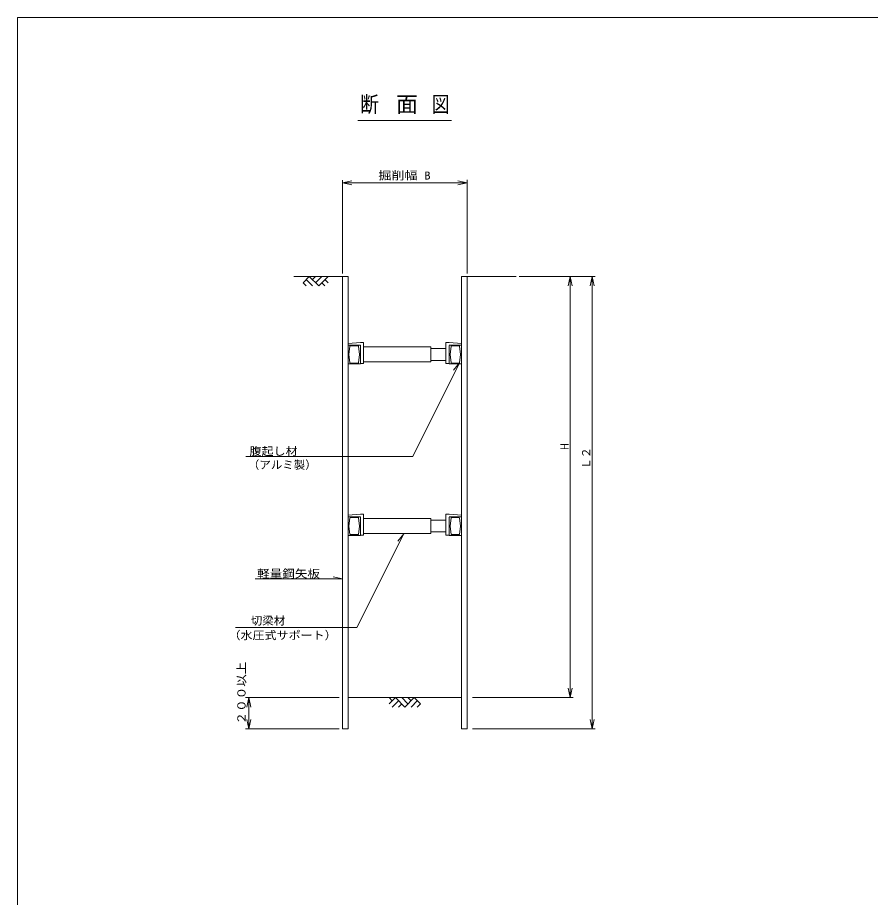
# Model space of a CAD drawing. Units: millimetres on the paper. Extents: x -398 to 398, y -282 to 282.
# Drawn here: x -398 to -124.7, y 0 to 282 of the extents above; entities that cross this region are included whole.
import ezdxf
from ezdxf.enums import TextEntityAlignment as Align

# ---------------------------------------------------------------- set-up
doc = ezdxf.new("R2010")
doc.units = ezdxf.units.MM
for name, color, linetype, lineweight in [('0-2__0-1__1-0_陣へようこそ', 7, 'Continuous', 18), ('0-3__0-2__2-0_', 7, 'Continuous', 18), ('0-6__0-5__2-3_', 7, 'Continuous', 18)]:
    doc.layers.add(name, color=color, linetype=linetype, lineweight=lineweight)
doc.styles.add('ＭＳ ゴシック', font='')
doc.styles.get('ＭＳ ゴシック').set_extended_font_data('MS Gothic')

msp = doc.modelspace()

# ---------------------------------------------------------------- linework, layer by layer
at = {"layer": '0-2__0-1__1-0_陣へようこそ'}
for p, q in [((-293.925, 229.027), (-290.925, 229.665)), ((-293.925, 229.027), (-290.925, 228.39)), ((-253.925, 229.027), (-256.925, 229.665)), ((-253.925, 229.027), (-256.925, 228.39)), ((-220.925, 199.027), (-221.562, 196.027)), ((-220.925, 199.027), (-220.287, 196.027)), ((-213.925, 199.027), (-214.562, 196.027)), ((-213.925, 199.027), (-213.287, 196.027)), ((-256.364, 171.365), (-258.276, 168.967)), ((-274.278, 116.53), (-276.19, 114.132)), ((-293.925, 102.133), (-296.925, 102.771)), ((-220.925, 64.027), (-221.562, 67.027)), ((-220.925, 64.027), (-220.287, 67.027)), ((-323.925, 64.027), (-324.562, 61.027)), ((-323.925, 64.027), (-323.287, 61.027)), ((-323.925, 54.027), (-324.562, 57.027)), ((-323.925, 54.027), (-323.287, 57.027)), ((-213.925, 54.027), (-214.562, 57.027)), ((-213.925, 54.027), (-213.287, 57.027))]:
    msp.add_line(p, q, dxfattribs=at)
at = {"layer": '0-3__0-2__2-0_'}
for p, q in [((-293.932, 199.927), (-293.932, 229.927)), ((-293.925, 229.027), (-253.925, 229.027)), ((-253.917, 200.027), (-253.917, 230.027)), ((-303.523, 196.027), (-305.523, 198.027)), ((-301.523, 196.027), (-304.523, 199.027)), ((-302.523, 199.027), (-303.523, 198.027)), ((-300.523, 199.027), (-302.523, 197.027)), ((-298.523, 199.027), (-301.523, 196.027)), ((-298.523, 197.027), (-299.523, 198.027)), ((-293.925, 54.027), (-293.925, 199.027)), ((-292.125, 54.027), (-292.125, 199.027)), ((-255.725, 199.027), (-255.725, 54.027)), ((-253.925, 199.027), (-253.925, 54.027)), ((-220.925, 64.027), (-220.925, 199.027)), ((-213.925, 54.027), (-213.925, 199.027)), ((-299.523, 196.027), (-300.523, 197.027)), ((-328.145, 86.53), (-289.278, 86.53)), ((-289.278, 86.53), (-324.778, 86.53)), ((-323.925, 54.027), (-323.925, 64.027)), ((-278.925, 62.027), (-276.925, 64.027)), ((-278.925, 64.027), (-277.925, 63.027)), ((-277.925, 61.027), (-275.925, 63.027)), ((-276.925, 64.027), (-273.925, 61.027)), ((-274.925, 64.027), (-272.925, 62.027)), ((-273.925, 61.027), (-270.925, 64.027)), ((-272.925, 64.027), (-271.925, 63.027)), ((-271.925, 61.027), (-269.925, 63.027)), ((-252.272, 64.027), (-219.925, 64.027)), ((-275.925, 61.027), (-274.925, 62.027)), ((-252.272, 54.027), (-212.925, 54.027))]:
    msp.add_line(p, q, dxfattribs=at)
for points in [[(-288.925, 249.027), (-258.925, 249.027), (-288.925, 249.027)], [(-292.125, 199.027), (-309.523, 199.027), (-292.125, 199.027)], [(-304.523, 199.027), (-306.523, 197.027), (-305.523, 196.027)], [(-255.725, 199.027), (-238.255, 199.027), (-255.725, 199.027)], [(-237.255, 199.027), (-212.925, 199.027), (-237.255, 199.027)], [(-288.125, 177.827), (-292.125, 177.527), (-288.125, 177.827)], [(-287.125, 177.827), (-288.125, 177.827), (-287.125, 177.827)], [(-287.125, 171.127), (-287.125, 177.827), (-287.125, 171.127)], [(-260.725, 171.127), (-260.725, 177.902), (-260.725, 171.127)], [(-260.725, 177.827), (-259.725, 177.827), (-260.725, 177.827)], [(-259.725, 177.827), (-255.725, 177.527), (-259.725, 177.827)], [(-292.025, 177.027), (-288.125, 177.027), (-292.025, 177.027)], [(-291.486, 176.69), (-291.825, 174.027), (-291.486, 176.69)], [(-288.863, 176.777), (-291.387, 176.777), (-288.863, 176.777)], [(-288.425, 174.027), (-288.764, 176.69), (-288.425, 174.027)], [(-288.125, 177.027), (-288.125, 171.127), (-288.125, 177.027)], [(-287.125, 176.427), (-265.625, 176.427), (-287.125, 176.427)], [(-265.625, 171.627), (-265.625, 176.427), (-265.625, 171.627)], [(-265.625, 175.927), (-260.725, 175.927), (-265.625, 175.927)], [(-255.725, 177.027), (-259.725, 177.027), (-255.725, 177.027)], [(-259.725, 176.927), (-259.725, 171.127), (-259.725, 176.927)], [(-259.086, 176.69), (-259.425, 174.027), (-259.086, 176.69)], [(-256.463, 176.777), (-258.987, 176.777), (-256.463, 176.777)], [(-256.025, 174.027), (-256.364, 176.69), (-256.025, 174.027)], [(-291.825, 174.027), (-291.486, 171.365), (-291.825, 174.027)], [(-288.764, 171.365), (-288.425, 174.027), (-288.764, 171.365)], [(-265.625, 172.127), (-260.725, 172.127), (-265.625, 172.127)], [(-259.425, 174.027), (-259.086, 171.365), (-259.425, 174.027)], [(-256.025, 174.027), (-256.364, 171.365), (-256.025, 174.027)], [(-256.364, 171.365), (-271.364, 141.365), (-324.864, 141.365), (-271.364, 141.365)], [(-288.225, 171.027), (-292.025, 171.027), (-288.225, 171.027)], [(-291.387, 171.277), (-288.863, 171.277), (-291.387, 171.277)], [(-288.125, 171.127), (-287.125, 171.127), (-288.125, 171.127)], [(-265.625, 171.627), (-287.125, 171.627), (-265.625, 171.627)], [(-259.725, 171.127), (-260.725, 171.127), (-259.725, 171.127)], [(-259.625, 171.027), (-255.825, 171.027), (-259.625, 171.027)], [(-258.987, 171.277), (-256.463, 171.277), (-258.987, 171.277)], [(-288.125, 122.827), (-292.125, 122.527), (-288.125, 122.827)], [(-292.025, 122.027), (-288.125, 122.027), (-292.025, 122.027)], [(-291.486, 121.69), (-291.825, 119.027), (-291.486, 121.69)], [(-288.863, 121.777), (-291.387, 121.777), (-288.863, 121.777)], [(-288.425, 119.027), (-288.764, 121.69), (-288.425, 119.027)], [(-287.125, 122.827), (-288.125, 122.827), (-287.125, 122.827)], [(-288.125, 122.027), (-288.125, 116.127), (-288.125, 122.027)], [(-287.125, 116.127), (-287.125, 122.827), (-287.125, 116.127)], [(-287.125, 121.427), (-265.625, 121.427), (-287.125, 121.427)], [(-265.625, 121.427), (-265.625, 116.627), (-265.625, 121.427)], [(-260.725, 116.127), (-260.725, 122.827), (-260.725, 116.127)], [(-259.725, 122.827), (-260.725, 122.827), (-259.725, 122.827)], [(-259.725, 122.827), (-255.725, 122.527), (-259.725, 122.827)], [(-255.725, 122.027), (-259.725, 122.027), (-255.725, 122.027)], [(-259.725, 121.927), (-259.725, 116.127), (-259.725, 121.927)], [(-259.086, 121.69), (-259.425, 119.027), (-259.086, 121.69)], [(-256.463, 121.777), (-258.987, 121.777), (-256.463, 121.777)], [(-256.025, 119.027), (-256.364, 121.69), (-256.025, 119.027)], [(-291.825, 119.027), (-291.486, 116.365), (-291.825, 119.027)], [(-288.764, 116.365), (-288.425, 119.027), (-288.764, 116.365)], [(-265.625, 120.927), (-260.725, 120.927), (-265.625, 120.927)], [(-259.425, 119.027), (-259.086, 116.365), (-259.425, 119.027)], [(-256.025, 119.027), (-256.364, 116.365), (-256.025, 119.027)], [(-288.225, 116.027), (-292.025, 116.027), (-288.225, 116.027)], [(-291.387, 116.277), (-288.863, 116.277), (-291.387, 116.277)], [(-274.278, 116.53), (-289.278, 86.53), (-274.278, 116.53)], [(-288.125, 116.127), (-287.125, 116.127), (-288.125, 116.127)], [(-265.625, 116.627), (-287.125, 116.627), (-265.625, 116.627)], [(-265.625, 117.127), (-260.725, 117.127), (-265.625, 117.127)], [(-259.725, 116.127), (-260.725, 116.127), (-259.725, 116.127)], [(-259.625, 116.027), (-255.825, 116.027), (-259.625, 116.027)], [(-258.987, 116.277), (-256.463, 116.277), (-258.987, 116.277)], [(-293.925, 102.133), (-321.882, 102.133), (-293.925, 102.133)], [(-295.925, 64.027), (-324.925, 64.027), (-294.925, 64.027)], [(-292.125, 64.027), (-255.725, 64.027), (-292.125, 64.027)], [(-292.125, 64.027), (-255.725, 64.027), (-292.125, 64.027)], [(-270.925, 64.027), (-268.925, 62.027), (-269.925, 61.027)], [(-294.925, 54.027), (-324.925, 54.027), (-294.925, 54.027)], [(-293.925, 54.027), (-292.125, 54.027), (-293.925, 54.027)], [(-255.725, 54.027), (-253.925, 54.027), (-255.725, 54.027)]]:
    msp.add_lwpolyline(points, dxfattribs=at)
for centre, start, end in [((-291.387, 176.677), 90, 172.7468), ((-291.387, 176.677), 90, 172.7468), ((-288.863, 176.677), 7.2532, 90), ((-288.863, 176.677), 7.2532, 90), ((-258.987, 176.677), 90, 172.7468), ((-258.987, 176.677), 90, 172.7468), ((-256.463, 176.677), 7.2532, 90), ((-256.463, 176.677), 7.2532, 90), ((-291.387, 171.377), 187.2532, 270), ((-291.387, 171.377), 187.2532, 270), ((-288.863, 171.377), 270, 352.7468), ((-288.863, 171.377), 270, 352.7468), ((-288.225, 171.127), 270, 0), ((-288.225, 171.127), 270, 0), ((-259.625, 171.127), 180, 270), ((-259.625, 171.127), 180, 270), ((-258.987, 171.377), 187.2532, 270), ((-258.987, 171.377), 187.2532, 270), ((-256.463, 171.377), 270, 352.7468), ((-256.463, 171.377), 270, 352.7468), ((-288.863, 121.677), 7.2532, 90), ((-288.863, 121.677), 7.2532, 90), ((-258.987, 121.677), 90, 172.7468), ((-258.987, 121.677), 90, 172.7468), ((-288.863, 116.377), 270, 352.7468), ((-288.863, 116.377), 270, 352.7468), ((-288.225, 116.127), 270, 0), ((-288.225, 116.127), 270, 0), ((-259.625, 116.127), 180, 270), ((-259.625, 116.127), 180, 270), ((-258.987, 116.377), 187.2532, 270), ((-258.987, 116.377), 187.2532, 270), ((-256.463, 116.377), 270, 352.7468), ((-256.463, 116.377), 270, 352.7468)]:
    msp.add_arc(centre, 0.1, start, end, dxfattribs=at)
at = {"layer": '0-6__0-5__2-3_'}
msp.add_lwpolyline([(-398, 282), (-398, -282), (398, -282), (398, 282)], close=True, dxfattribs=at)

# ---------------------------------------------------------------- texts
at = {"layer": '0-3__0-2__2-0_', "style": 'ＭＳ ゴシック'}
for s, height, width, p in [('断', 5.132, 0.85, (-288.225, 250.129)), ('図', 5.132, 0.8, (-265.225, 250.129)), ('掘削幅 B', 2.566, 1.2, (-282.415, 229.317)), ('腹起し材', 2.566, 1.1, (-323.684, 140.932)), ('（アルミ製）', 2.566, 1.05, (-324.212, 136.581)), ('軽量鋼矢板', 2.566, 1.15, (-321.239, 101.7)), ('切梁材', 2.566, 1.05, (-323.256, 86.618)), ('（水圧式サポート）', 2.566, 1.1, (-330.415, 81.955))]:
    msp.add_text(s, height=height, dxfattribs=dict(at, width=width)).set_placement(p, align=Align.BOTTOM_LEFT)
msp.add_text('面', height=5.132, dxfattribs=at).set_placement((-276.725, 250.129), align=Align.BOTTOM_LEFT)
for s, width, p in [('Ｈ', 0.75, (-220.646, 143.152)), ('２００以上', 1.15, (-324.181, 55.431))]:
    msp.add_text(s, height=2.566, rotation=90, dxfattribs=dict(at, width=width)).set_placement(p, align=Align.BOTTOM_LEFT)
msp.add_text('Ｌ２', height=2.566, rotation=90, dxfattribs=at).set_placement((-213.724, 137.277), align=Align.BOTTOM_LEFT)

doc.saveas('drawing.dxf')
